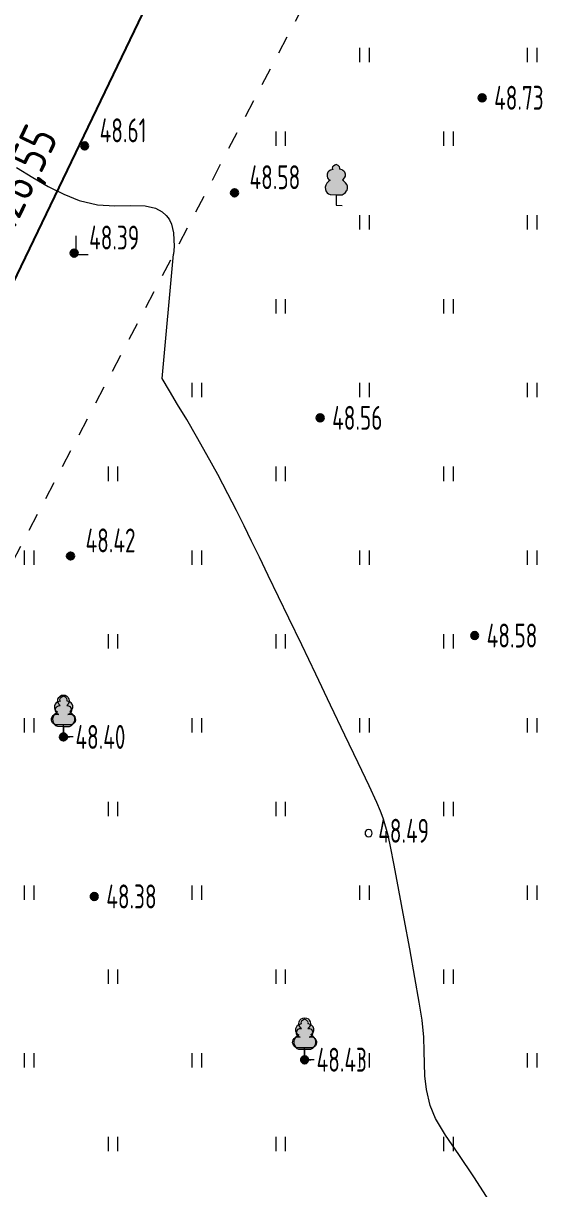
# Model space of a CAD drawing. Extents: x 1098675 to 1099684, y 381052 to 381453.
# Drawn here: x 1099207.75 to 1099229.26, y 381191.94 to 381240.62 of the extents above; entities that cross this region are included whole.
import ezdxf

# ---------------------------------------------------------------- set-up
doc = ezdxf.new("R2010")
doc.units = 0
doc.header["$MEASUREMENT"] = 0
doc.header["$PDMODE"] = 34
doc.header["$PDSIZE"] = -1
doc.linetypes.add('500_189_2', pattern=[3, 1.5, -1.5])
doc.layers.get('Defpoints').update_dxf_attribs({"color": 252, "linetype": 'CONTINUOUS'})
for name, color, linetype, lineweight in [('ГП_БЛАГОУСТРОЙСТВО_озеленение', 73, 'CONTINUOUS', 5), ('ГП_ТЕКСТ_размеры', 7, 'CONTINUOUS', 5), ('Съемка', 253, 'CONTINUOUS', 20)]:
    doc.layers.add(name, color=color, linetype=linetype, lineweight=lineweight)
doc.styles.add('TOPO_D431', font='GOST2304A.ttf')
doc.styles.add('ГОСТ', font='GOST2304A.ttf', dxfattribs={"height": 2.5})
doc.dimstyles.new('ISO-25', dxfattribs={"dimtxt": 1.5, "dimasz": 1.5, "dimexe": 1.25, "dimexo": 0, "dimtad": 1, "dimtxsty": 'TOPO_D431', "dimcen": 2.5, "dimazin": 0, "dimtfac": 1, "dimtmove": 0, "dimatfit": 3, "dimfxl": 1, "dimarcsym": 0})

# ---------------------------------------------------------------- blocks, each defined once
blk = doc.blocks.new('*D138')
at = {"layer": 'Defpoints', "color": 0, "linetype": 'Continuous', "lineweight": 60, "transparency": 16777216}
for p in [(1099225.198, 381294.533), (1099235.993, 381289.338), (1099170.317, 381180.507)]:
    blk.add_point(p, dxfattribs=at)
at = {"layer": 'ГП_ТЕКСТ_размеры', "color": 0, "linetype": 'Continuous', "lineweight": -2, "transparency": 16777216}
for p, q in [((1099225.198, 381294.533), (1099237.119, 381288.796)), ((1099181.761, 381176.663), (1099235.342, 381287.986)), ((1099170.317, 381180.507), (1099182.237, 381174.769))]:
    blk.add_line(p, q, dxfattribs=at)
at = {"layer": 'ГП_ТЕКСТ_размеры', "color": 0, "linetype": 'Continuous', "lineweight": 60, "transparency": 16777216}
for points in [[(1099235.117, 381288.095), (1099235.567, 381287.878), (1099235.993, 381289.338)], [(1099181.536, 381176.771), (1099181.987, 381176.554), (1099181.111, 381175.311)]]:
    blk.add_solid(points, dxfattribs=at)
at = {"layer": 'ГП_ТЕКСТ_размеры', "color": 0, "linetype": 'Continuous', "transparency": 16777216, "insert": (1099207.756, 381234.103), "char_height": 1.5, "attachment_point": 5, "rotation": 64.2981, "style": 'TOPO_D431'}
blk.add_mtext('126,55', dxfattribs=at)
blk = doc.blocks.new('*D195')
at = {"layer": 'Defpoints', "color": 0, "linetype": 'Continuous', "lineweight": 60, "transparency": 16777216}
for p in [(1099222.661, 381303.002), (1099161.626, 381172.542), (1099158.899, 381170.684), (1099158.183, 381169.199), (1099167.214, 381166.677)]:
    blk.add_point(p, dxfattribs=at)
at = {"layer": 'ГП_ТЕКСТ_размеры', "color": 0, "linetype": 'Continuous', "lineweight": -2, "transparency": 16777216}
blk.add_arc((1099158.899, 381170.684), 3.3, 0.5443, 37.9984, dxfattribs=at)
at = {"layer": 'ГП_ТЕКСТ_размеры', "color": 0, "linetype": 'Continuous', "lineweight": 60, "transparency": 16777216}
for points in [[(1099161.342, 381172.521), (1099161.656, 381172.91), (1099160.331, 381173.656)], [(1099162.442, 381170.66), (1099161.955, 381170.769), (1099161.871, 381169.251)]]:
    blk.add_solid(points, dxfattribs=at)
at = {"layer": 'ГП_ТЕКСТ_размеры', "color": 0, "linetype": 'Continuous', "lineweight": 30, "transparency": 16777216, "insert": (1099163.479, 381172.078), "char_height": 1.5, "attachment_point": 5, "rotation": 286.9261, "style": 'TOPO_D431'}
blk.add_mtext('90,00°', dxfattribs=at)
blk = doc.blocks.new('Съемка')
at = {"layer": 'Съемка', "linetype": 'Continuous', "lineweight": -2}
h = blk.add_hatch(color=8, dxfattribs=at)
h.dxf.hatch_style = 1
edge = h.paths.add_edge_path()
edge.add_arc((1099226.904, 381237.506), 0.15, 0, 360)
h = blk.add_hatch(color=8, dxfattribs=at)
h.dxf.hatch_style = 1
edge = h.paths.add_edge_path()
edge.add_arc((1099210.312, 381235.497), 0.15, 0, 360)
h = blk.add_hatch(color=8, dxfattribs=at)
h.dxf.hatch_style = 1
edge = h.paths.add_edge_path()
edge.add_arc((1099210.312, 381235.497), 0.15, 0, 360)
at = {"layer": 'Съемка', "true_color": 0xffffff}
for points in [[(1099220.808, 381234.719), (1099220.758, 381234.689), (1099220.693, 381234.649), (1099220.663, 381234.619), (1099220.648, 381234.564), (1099220.668, 381234.514), (1099220.568, 381234.479), (1099220.503, 381234.444), (1099220.463, 381234.394), (1099220.433, 381234.314), (1099220.433, 381234.224), (1099220.453, 381234.159), (1099220.478, 381234.119), (1099220.508, 381234.094), (1099220.563, 381234.064), (1099220.493, 381234.004), (1099220.413, 381233.939), (1099220.373, 381233.864), (1099220.353, 381233.779), (1099220.363, 381233.674), (1099220.398, 381233.594), (1099220.438, 381233.534), (1099220.483, 381233.494), (1099220.553, 381233.464), (1099220.803, 381233.459), (1099221.038, 381233.459), (1099221.063, 381233.459), (1099221.148, 381233.504), (1099221.203, 381233.554), (1099221.243, 381233.614), (1099221.263, 381233.649), (1099221.278, 381233.719), (1099221.278, 381233.814), (1099221.253, 381233.889), (1099221.203, 381233.954), (1099221.148, 381234.009), (1099221.113, 381234.034), (1099221.068, 381234.069), (1099221.103, 381234.094), (1099221.163, 381234.159), (1099221.193, 381234.239), (1099221.193, 381234.314), (1099221.168, 381234.394), (1099221.128, 381234.439), (1099221.088, 381234.474), (1099221.053, 381234.494), (1099220.958, 381234.519), (1099220.968, 381234.564), (1099220.943, 381234.619), (1099220.893, 381234.674)], [(1099209.426, 381212.509), (1099209.376, 381212.479), (1099209.311, 381212.439), (1099209.281, 381212.409), (1099209.266, 381212.354), (1099209.286, 381212.304), (1099209.186, 381212.269), (1099209.121, 381212.234), (1099209.081, 381212.184), (1099209.051, 381212.104), (1099209.051, 381212.014), (1099209.071, 381211.949), (1099209.096, 381211.909), (1099209.126, 381211.884), (1099209.181, 381211.854), (1099209.111, 381211.794), (1099209.031, 381211.729), (1099208.991, 381211.654), (1099208.971, 381211.569), (1099208.981, 381211.464), (1099209.016, 381211.384), (1099209.056, 381211.324), (1099209.101, 381211.284), (1099209.171, 381211.254), (1099209.421, 381211.249), (1099209.656, 381211.249), (1099209.681, 381211.249), (1099209.766, 381211.294), (1099209.821, 381211.344), (1099209.861, 381211.404), (1099209.881, 381211.439), (1099209.896, 381211.509), (1099209.896, 381211.604), (1099209.871, 381211.679), (1099209.821, 381211.744), (1099209.766, 381211.799), (1099209.731, 381211.824), (1099209.686, 381211.859), (1099209.721, 381211.884), (1099209.781, 381211.949), (1099209.811, 381212.029), (1099209.811, 381212.104), (1099209.786, 381212.184), (1099209.746, 381212.229), (1099209.706, 381212.264), (1099209.671, 381212.284), (1099209.576, 381212.309), (1099209.586, 381212.354), (1099209.561, 381212.409), (1099209.511, 381212.464)], [(1099209.426, 381212.509), (1099209.376, 381212.479), (1099209.311, 381212.439), (1099209.281, 381212.409), (1099209.266, 381212.354), (1099209.286, 381212.304), (1099209.186, 381212.269), (1099209.121, 381212.234), (1099209.081, 381212.184), (1099209.051, 381212.104), (1099209.051, 381212.014), (1099209.071, 381211.949), (1099209.096, 381211.909), (1099209.126, 381211.884), (1099209.181, 381211.854), (1099209.111, 381211.794), (1099209.031, 381211.729), (1099208.991, 381211.654), (1099208.971, 381211.569), (1099208.981, 381211.464), (1099209.016, 381211.384), (1099209.056, 381211.324), (1099209.101, 381211.284), (1099209.171, 381211.254), (1099209.421, 381211.249), (1099209.656, 381211.249), (1099209.681, 381211.249), (1099209.766, 381211.294), (1099209.821, 381211.344), (1099209.861, 381211.404), (1099209.881, 381211.439), (1099209.896, 381211.509), (1099209.896, 381211.604), (1099209.871, 381211.679), (1099209.821, 381211.744), (1099209.766, 381211.799), (1099209.731, 381211.824), (1099209.686, 381211.859), (1099209.721, 381211.884), (1099209.781, 381211.949), (1099209.811, 381212.029), (1099209.811, 381212.104), (1099209.786, 381212.184), (1099209.746, 381212.229), (1099209.706, 381212.264), (1099209.671, 381212.284), (1099209.576, 381212.309), (1099209.586, 381212.354), (1099209.561, 381212.409), (1099209.511, 381212.464)]]:
    blk.add_hatch(color=7, dxfattribs=at).paths.add_polyline_path(points)
at = {"layer": 'Съемка', "linetype": 'Continuous', "lineweight": -2}
h = blk.add_hatch(color=8, dxfattribs=at)
h.dxf.hatch_style = 1
edge = h.paths.add_edge_path()
edge.add_arc((1099216.568, 381233.54), 0.15, 0, 360)
h = blk.add_hatch(color=8, dxfattribs=at)
h.dxf.hatch_style = 1
edge = h.paths.add_edge_path()
edge.add_arc((1099216.568, 381233.54), 0.15, 0, 360)
h = blk.add_hatch(color=8, dxfattribs=at)
h.dxf.hatch_style = 1
edge = h.paths.add_edge_path()
edge.add_arc((1099209.873, 381231.019), 0.15, 0, 360)
h = blk.add_hatch(color=8, dxfattribs=at)
h.dxf.hatch_style = 1
edge = h.paths.add_edge_path()
edge.add_arc((1099209.873, 381231.019), 0.15, 0, 360)
h = blk.add_hatch(color=8, dxfattribs=at)
h.dxf.hatch_style = 1
edge = h.paths.add_edge_path()
edge.add_arc((1099220.142, 381224.138), 0.15, 0, 360)
h = blk.add_hatch(color=8, dxfattribs=at)
h.dxf.hatch_style = 1
edge = h.paths.add_edge_path()
edge.add_arc((1099209.724, 381218.368), 0.15, 0, 360)
h = blk.add_hatch(color=8, dxfattribs=at)
h.dxf.hatch_style = 1
edge = h.paths.add_edge_path()
edge.add_arc((1099209.724, 381218.368), 0.15, 0, 360)
h = blk.add_hatch(color=8, dxfattribs=at)
h.dxf.hatch_style = 1
edge = h.paths.add_edge_path()
edge.add_arc((1099226.591, 381215.044), 0.15, 0, 360)
h = blk.add_hatch(color=8, dxfattribs=at)
h.dxf.hatch_style = 1
edge = h.paths.add_edge_path()
edge.add_arc((1099209.426, 381210.809), 0.15, 0, 360)
h = blk.add_hatch(color=8, dxfattribs=at)
h.dxf.hatch_style = 1
edge = h.paths.add_edge_path()
edge.add_arc((1099210.714, 381204.145), 0.15, 0, 360)
at = {"layer": 'Съемка', "lineweight": 20, "true_color": 0xffffff}
blk.add_hatch(color=7, dxfattribs=at).paths.add_polyline_path([(1099219.492, 381199.025), (1099219.442, 381198.995), (1099219.377, 381198.955), (1099219.347, 381198.925), (1099219.332, 381198.87), (1099219.352, 381198.82), (1099219.252, 381198.785), (1099219.187, 381198.75), (1099219.147, 381198.7), (1099219.117, 381198.62), (1099219.117, 381198.53), (1099219.137, 381198.465), (1099219.162, 381198.425), (1099219.192, 381198.4), (1099219.247, 381198.37), (1099219.177, 381198.31), (1099219.097, 381198.245), (1099219.057, 381198.17), (1099219.037, 381198.085), (1099219.047, 381197.98), (1099219.082, 381197.9), (1099219.122, 381197.84), (1099219.167, 381197.8), (1099219.237, 381197.77), (1099219.487, 381197.765), (1099219.722, 381197.765), (1099219.747, 381197.765), (1099219.832, 381197.81), (1099219.887, 381197.86), (1099219.927, 381197.92), (1099219.947, 381197.955), (1099219.962, 381198.025), (1099219.962, 381198.12), (1099219.937, 381198.195), (1099219.887, 381198.26), (1099219.832, 381198.315), (1099219.797, 381198.34), (1099219.752, 381198.375), (1099219.787, 381198.4), (1099219.847, 381198.465), (1099219.877, 381198.545), (1099219.877, 381198.62), (1099219.852, 381198.7), (1099219.812, 381198.745), (1099219.772, 381198.78), (1099219.737, 381198.8), (1099219.642, 381198.825), (1099219.652, 381198.87), (1099219.627, 381198.925), (1099219.577, 381198.98)])
blk.add_hatch(color=7, dxfattribs=at).paths.add_polyline_path([(1099219.492, 381199.025), (1099219.442, 381198.995), (1099219.377, 381198.955), (1099219.347, 381198.925), (1099219.332, 381198.87), (1099219.352, 381198.82), (1099219.252, 381198.785), (1099219.187, 381198.75), (1099219.147, 381198.7), (1099219.117, 381198.62), (1099219.117, 381198.53), (1099219.137, 381198.465), (1099219.162, 381198.425), (1099219.192, 381198.4), (1099219.247, 381198.37), (1099219.177, 381198.31), (1099219.097, 381198.245), (1099219.057, 381198.17), (1099219.037, 381198.085), (1099219.047, 381197.98), (1099219.082, 381197.9), (1099219.122, 381197.84), (1099219.167, 381197.8), (1099219.237, 381197.77), (1099219.487, 381197.765), (1099219.722, 381197.765), (1099219.747, 381197.765), (1099219.832, 381197.81), (1099219.887, 381197.86), (1099219.927, 381197.92), (1099219.947, 381197.955), (1099219.962, 381198.025), (1099219.962, 381198.12), (1099219.937, 381198.195), (1099219.887, 381198.26), (1099219.832, 381198.315), (1099219.797, 381198.34), (1099219.752, 381198.375), (1099219.787, 381198.4), (1099219.847, 381198.465), (1099219.877, 381198.545), (1099219.877, 381198.62), (1099219.852, 381198.7), (1099219.812, 381198.745), (1099219.772, 381198.78), (1099219.737, 381198.8), (1099219.642, 381198.825), (1099219.652, 381198.87), (1099219.627, 381198.925), (1099219.577, 381198.98)])
at = {"layer": 'Съемка', "linetype": 'Continuous', "lineweight": -2}
h = blk.add_hatch(color=8, dxfattribs=at)
h.dxf.hatch_style = 1
edge = h.paths.add_edge_path()
edge.add_arc((1099219.492, 381197.325), 0.15, 0, 360)
at = {"layer": 'Съемка', "color": 8, "linetype": 'Continuous', "lineweight": 20}
for p, q in [((1099221.8, 381239), (1099221.8, 381239.6)), ((1099221.8, 381239), (1099221.8, 381239.6)), ((1099222.2, 381239), (1099222.2, 381239.6)), ((1099222.2, 381239), (1099222.2, 381239.6)), ((1099228.8, 381239), (1099228.8, 381239.6)), ((1099228.8, 381239), (1099228.8, 381239.6)), ((1099229.2, 381239), (1099229.2, 381239.6)), ((1099229.2, 381239), (1099229.2, 381239.6)), ((1099218.3, 381235.5), (1099218.3, 381236.1)), ((1099218.3, 381235.5), (1099218.3, 381236.1)), ((1099218.7, 381235.5), (1099218.7, 381236.1)), ((1099218.7, 381235.5), (1099218.7, 381236.1)), ((1099225.3, 381235.5), (1099225.3, 381236.1)), ((1099225.3, 381235.5), (1099225.3, 381236.1)), ((1099225.7, 381235.5), (1099225.7, 381236.1)), ((1099225.7, 381235.5), (1099225.7, 381236.1)), ((1099221.8, 381232), (1099221.8, 381232.6)), ((1099221.8, 381232), (1099221.8, 381232.6)), ((1099222.2, 381232), (1099222.2, 381232.6)), ((1099222.2, 381232), (1099222.2, 381232.6)), ((1099228.8, 381232), (1099228.8, 381232.6)), ((1099228.8, 381232), (1099228.8, 381232.6)), ((1099229.2, 381232), (1099229.2, 381232.6)), ((1099229.2, 381232), (1099229.2, 381232.6)), ((1099218.3, 381228.5), (1099218.3, 381229.1)), ((1099218.3, 381228.5), (1099218.3, 381229.1)), ((1099218.7, 381228.5), (1099218.7, 381229.1)), ((1099218.7, 381228.5), (1099218.7, 381229.1)), ((1099225.3, 381228.5), (1099225.3, 381229.1)), ((1099225.3, 381228.5), (1099225.3, 381229.1)), ((1099225.7, 381228.5), (1099225.7, 381229.1)), ((1099225.7, 381228.5), (1099225.7, 381229.1)), ((1099214.8, 381225), (1099214.8, 381225.6)), ((1099214.8, 381225), (1099214.8, 381225.6)), ((1099215.2, 381225), (1099215.2, 381225.6)), ((1099215.2, 381225), (1099215.2, 381225.6)), ((1099221.8, 381225), (1099221.8, 381225.6)), ((1099221.8, 381225), (1099221.8, 381225.6)), ((1099222.2, 381225), (1099222.2, 381225.6)), ((1099222.2, 381225), (1099222.2, 381225.6)), ((1099228.8, 381225), (1099228.8, 381225.6)), ((1099228.8, 381225), (1099228.8, 381225.6)), ((1099229.2, 381225), (1099229.2, 381225.6)), ((1099229.2, 381225), (1099229.2, 381225.6)), ((1099211.3, 381221.5), (1099211.3, 381222.1)), ((1099211.3, 381221.5), (1099211.3, 381222.1)), ((1099211.7, 381221.5), (1099211.7, 381222.1)), ((1099211.7, 381221.5), (1099211.7, 381222.1)), ((1099218.3, 381221.5), (1099218.3, 381222.1)), ((1099218.3, 381221.5), (1099218.3, 381222.1)), ((1099218.7, 381221.5), (1099218.7, 381222.1)), ((1099218.7, 381221.5), (1099218.7, 381222.1)), ((1099225.3, 381221.5), (1099225.3, 381222.1)), ((1099225.3, 381221.5), (1099225.3, 381222.1)), ((1099225.7, 381221.5), (1099225.7, 381222.1)), ((1099225.7, 381221.5), (1099225.7, 381222.1)), ((1099207.8, 381218), (1099207.8, 381218.6)), ((1099208.2, 381218), (1099208.2, 381218.6)), ((1099214.8, 381218), (1099214.8, 381218.6)), ((1099214.8, 381218), (1099214.8, 381218.6)), ((1099214.8, 381218), (1099214.8, 381218.6)), ((1099215.2, 381218), (1099215.2, 381218.6)), ((1099215.2, 381218), (1099215.2, 381218.6)), ((1099215.2, 381218), (1099215.2, 381218.6)), ((1099221.8, 381218), (1099221.8, 381218.6)), ((1099221.8, 381218), (1099221.8, 381218.6)), ((1099221.8, 381218), (1099221.8, 381218.6)), ((1099222.2, 381218), (1099222.2, 381218.6)), ((1099222.2, 381218), (1099222.2, 381218.6)), ((1099222.2, 381218), (1099222.2, 381218.6)), ((1099228.8, 381218), (1099228.8, 381218.6)), ((1099228.8, 381218), (1099228.8, 381218.6)), ((1099228.8, 381218), (1099228.8, 381218.6)), ((1099229.2, 381218), (1099229.2, 381218.6)), ((1099229.2, 381218), (1099229.2, 381218.6)), ((1099229.2, 381218), (1099229.2, 381218.6)), ((1099211.3, 381214.5), (1099211.3, 381215.1)), ((1099211.3, 381214.5), (1099211.3, 381215.1)), ((1099211.3, 381214.5), (1099211.3, 381215.1)), ((1099211.7, 381214.5), (1099211.7, 381215.1)), ((1099211.7, 381214.5), (1099211.7, 381215.1)), ((1099211.7, 381214.5), (1099211.7, 381215.1)), ((1099218.3, 381214.5), (1099218.3, 381215.1)), ((1099218.3, 381214.5), (1099218.3, 381215.1)), ((1099218.3, 381214.5), (1099218.3, 381215.1)), ((1099218.7, 381214.5), (1099218.7, 381215.1)), ((1099218.7, 381214.5), (1099218.7, 381215.1)), ((1099218.7, 381214.5), (1099218.7, 381215.1)), ((1099225.3, 381214.5), (1099225.3, 381215.1)), ((1099225.3, 381214.5), (1099225.3, 381215.1)), ((1099225.3, 381214.5), (1099225.3, 381215.1)), ((1099225.7, 381214.5), (1099225.7, 381215.1)), ((1099225.7, 381214.5), (1099225.7, 381215.1)), ((1099225.7, 381214.5), (1099225.7, 381215.1)), ((1099207.8, 381211), (1099207.8, 381211.6)), ((1099207.8, 381211), (1099207.8, 381211.6)), ((1099207.8, 381211), (1099207.8, 381211.6)), ((1099208.2, 381211), (1099208.2, 381211.6)), ((1099208.2, 381211), (1099208.2, 381211.6)), ((1099208.2, 381211), (1099208.2, 381211.6)), ((1099214.8, 381211), (1099214.8, 381211.6)), ((1099214.8, 381211), (1099214.8, 381211.6)), ((1099214.8, 381211), (1099214.8, 381211.6)), ((1099215.2, 381211), (1099215.2, 381211.6)), ((1099215.2, 381211), (1099215.2, 381211.6)), ((1099215.2, 381211), (1099215.2, 381211.6)), ((1099221.8, 381211), (1099221.8, 381211.6)), ((1099221.8, 381211), (1099221.8, 381211.6)), ((1099221.8, 381211), (1099221.8, 381211.6)), ((1099222.2, 381211), (1099222.2, 381211.6)), ((1099222.2, 381211), (1099222.2, 381211.6)), ((1099222.2, 381211), (1099222.2, 381211.6)), ((1099228.8, 381211), (1099228.8, 381211.6)), ((1099228.8, 381211), (1099228.8, 381211.6)), ((1099228.8, 381211), (1099228.8, 381211.6)), ((1099229.2, 381211), (1099229.2, 381211.6)), ((1099229.2, 381211), (1099229.2, 381211.6)), ((1099229.2, 381211), (1099229.2, 381211.6)), ((1099211.3, 381207.5), (1099211.3, 381208.1)), ((1099211.3, 381207.5), (1099211.3, 381208.1)), ((1099211.3, 381207.5), (1099211.3, 381208.1)), ((1099211.7, 381207.5), (1099211.7, 381208.1)), ((1099211.7, 381207.5), (1099211.7, 381208.1)), ((1099211.7, 381207.5), (1099211.7, 381208.1)), ((1099218.3, 381207.5), (1099218.3, 381208.1)), ((1099218.3, 381207.5), (1099218.3, 381208.1)), ((1099218.3, 381207.5), (1099218.3, 381208.1)), ((1099218.7, 381207.5), (1099218.7, 381208.1)), ((1099218.7, 381207.5), (1099218.7, 381208.1)), ((1099218.7, 381207.5), (1099218.7, 381208.1)), ((1099225.3, 381207.5), (1099225.3, 381208.1)), ((1099225.3, 381207.5), (1099225.3, 381208.1)), ((1099225.3, 381207.5), (1099225.3, 381208.1)), ((1099225.7, 381207.5), (1099225.7, 381208.1)), ((1099225.7, 381207.5), (1099225.7, 381208.1)), ((1099225.7, 381207.5), (1099225.7, 381208.1)), ((1099207.8, 381204), (1099207.8, 381204.6)), ((1099207.8, 381204), (1099207.8, 381204.6)), ((1099207.8, 381204), (1099207.8, 381204.6)), ((1099208.2, 381204), (1099208.2, 381204.6)), ((1099208.2, 381204), (1099208.2, 381204.6)), ((1099208.2, 381204), (1099208.2, 381204.6)), ((1099214.8, 381204), (1099214.8, 381204.6)), ((1099214.8, 381204), (1099214.8, 381204.6)), ((1099214.8, 381204), (1099214.8, 381204.6)), ((1099215.2, 381204), (1099215.2, 381204.6)), ((1099215.2, 381204), (1099215.2, 381204.6)), ((1099215.2, 381204), (1099215.2, 381204.6)), ((1099221.8, 381204), (1099221.8, 381204.6)), ((1099221.8, 381204), (1099221.8, 381204.6)), ((1099221.8, 381204), (1099221.8, 381204.6)), ((1099222.2, 381204), (1099222.2, 381204.6)), ((1099222.2, 381204), (1099222.2, 381204.6)), ((1099222.2, 381204), (1099222.2, 381204.6)), ((1099228.8, 381204), (1099228.8, 381204.6)), ((1099228.8, 381204), (1099228.8, 381204.6)), ((1099228.8, 381204), (1099228.8, 381204.6)), ((1099229.2, 381204), (1099229.2, 381204.6)), ((1099229.2, 381204), (1099229.2, 381204.6)), ((1099229.2, 381204), (1099229.2, 381204.6)), ((1099211.3, 381200.5), (1099211.3, 381201.1)), ((1099211.3, 381200.5), (1099211.3, 381201.1)), ((1099211.3, 381200.5), (1099211.3, 381201.1)), ((1099211.7, 381200.5), (1099211.7, 381201.1)), ((1099211.7, 381200.5), (1099211.7, 381201.1)), ((1099211.7, 381200.5), (1099211.7, 381201.1)), ((1099218.3, 381200.5), (1099218.3, 381201.1)), ((1099218.3, 381200.5), (1099218.3, 381201.1)), ((1099218.3, 381200.5), (1099218.3, 381201.1)), ((1099218.7, 381200.5), (1099218.7, 381201.1)), ((1099218.7, 381200.5), (1099218.7, 381201.1)), ((1099218.7, 381200.5), (1099218.7, 381201.1)), ((1099225.3, 381200.5), (1099225.3, 381201.1)), ((1099225.3, 381200.5), (1099225.3, 381201.1)), ((1099225.3, 381200.5), (1099225.3, 381201.1)), ((1099225.7, 381200.5), (1099225.7, 381201.1)), ((1099225.7, 381200.5), (1099225.7, 381201.1)), ((1099225.7, 381200.5), (1099225.7, 381201.1)), ((1099207.8, 381197), (1099207.8, 381197.6)), ((1099207.8, 381197), (1099207.8, 381197.6)), ((1099207.8, 381197), (1099207.8, 381197.6)), ((1099208.2, 381197), (1099208.2, 381197.6)), ((1099208.2, 381197), (1099208.2, 381197.6)), ((1099208.2, 381197), (1099208.2, 381197.6)), ((1099214.8, 381197), (1099214.8, 381197.6)), ((1099214.8, 381197), (1099214.8, 381197.6)), ((1099214.8, 381197), (1099214.8, 381197.6)), ((1099215.2, 381197), (1099215.2, 381197.6)), ((1099215.2, 381197), (1099215.2, 381197.6)), ((1099215.2, 381197), (1099215.2, 381197.6)), ((1099221.8, 381197), (1099221.8, 381197.6)), ((1099221.8, 381197), (1099221.8, 381197.6)), ((1099221.8, 381197), (1099221.8, 381197.6)), ((1099222.2, 381197), (1099222.2, 381197.6)), ((1099222.2, 381197), (1099222.2, 381197.6)), ((1099222.2, 381197), (1099222.2, 381197.6)), ((1099228.8, 381197), (1099228.8, 381197.6)), ((1099228.8, 381197), (1099228.8, 381197.6)), ((1099228.8, 381197), (1099228.8, 381197.6)), ((1099229.2, 381197), (1099229.2, 381197.6)), ((1099229.2, 381197), (1099229.2, 381197.6)), ((1099229.2, 381197), (1099229.2, 381197.6)), ((1099211.3, 381193.5), (1099211.3, 381194.1)), ((1099211.3, 381193.5), (1099211.3, 381194.1)), ((1099211.3, 381193.5), (1099211.3, 381194.1)), ((1099211.7, 381193.5), (1099211.7, 381194.1)), ((1099211.7, 381193.5), (1099211.7, 381194.1)), ((1099211.7, 381193.5), (1099211.7, 381194.1)), ((1099218.3, 381193.5), (1099218.3, 381194.1)), ((1099218.3, 381193.5), (1099218.3, 381194.1)), ((1099218.3, 381193.5), (1099218.3, 381194.1)), ((1099218.7, 381193.5), (1099218.7, 381194.1)), ((1099218.7, 381193.5), (1099218.7, 381194.1)), ((1099218.7, 381193.5), (1099218.7, 381194.1)), ((1099225.3, 381193.5), (1099225.3, 381194.1)), ((1099225.3, 381193.5), (1099225.3, 381194.1)), ((1099225.3, 381193.5), (1099225.3, 381194.1)), ((1099225.7, 381193.5), (1099225.7, 381194.1)), ((1099225.7, 381193.5), (1099225.7, 381194.1)), ((1099225.7, 381193.5), (1099225.7, 381194.1))]:
    blk.add_line(p, q, dxfattribs=at)
at = {"layer": 'Съемка', "color": 8, "linetype": '500_189_2', "ltscale": 0.5, "flags": 128}
blk.add_lwpolyline([(1099178.441, 381166.657), (1099177.58, 381167.215), (1099187.076, 381182.651), (1099198.563, 381201.384), (1099209.793, 381222.879), (1099218.098, 381238.769), (1099227.088, 381255.984), (1099235.393, 381271.874), (1099244.576, 381289.449), (1099266.178, 381277.596), (1099291.368, 381263.774), (1099301.75, 381258.19)], dxfattribs=at)
at = {"layer": 'Съемка', "color": 8, "linetype": 'Continuous', "lineweight": 20}
blk.add_lwpolyline([(1099207.46, 381234.598), (1099208.144, 381234.18), (1099208.795, 381233.808), (1099209.436, 381233.484), (1099210.088, 381233.212), (1099210.85, 381233.03), (1099211.571, 381232.994), (1099212.24, 381233.013), (1099212.843, 381232.996), (1099213.268, 381232.897), (1099213.548, 381232.741), (1099213.716, 381232.588), (1099213.793, 381232.495), (1099213.846, 381232.415), (1099213.932, 381232.225), (1099214.013, 381231.872), (1099214.046, 381231.294), (1099214.025, 381230.976)], dxfattribs=at)
at = {"layer": 'Съемка', "color": 8, "linetype": 'Continuous', "lineweight": 0, "flags": 128}
for points in [[(1099220.808, 381234.719), (1099220.758, 381234.689), (1099220.693, 381234.649), (1099220.663, 381234.619), (1099220.648, 381234.564), (1099220.668, 381234.514), (1099220.568, 381234.479), (1099220.503, 381234.444), (1099220.463, 381234.394), (1099220.433, 381234.314), (1099220.433, 381234.224), (1099220.453, 381234.159), (1099220.478, 381234.119), (1099220.508, 381234.094), (1099220.563, 381234.064), (1099220.493, 381234.004), (1099220.413, 381233.939), (1099220.373, 381233.864), (1099220.353, 381233.779), (1099220.363, 381233.674), (1099220.398, 381233.594), (1099220.438, 381233.534), (1099220.483, 381233.494), (1099220.553, 381233.464), (1099220.803, 381233.459), (1099221.038, 381233.459), (1099221.063, 381233.459), (1099221.148, 381233.504), (1099221.203, 381233.554), (1099221.243, 381233.614), (1099221.263, 381233.649), (1099221.278, 381233.719), (1099221.278, 381233.814), (1099221.253, 381233.889), (1099221.203, 381233.954), (1099221.148, 381234.009), (1099221.113, 381234.034), (1099221.068, 381234.069), (1099221.103, 381234.094), (1099221.163, 381234.159), (1099221.193, 381234.239), (1099221.193, 381234.314), (1099221.168, 381234.394), (1099221.128, 381234.439), (1099221.088, 381234.474), (1099221.053, 381234.494), (1099220.958, 381234.519), (1099220.968, 381234.564), (1099220.943, 381234.619), (1099220.893, 381234.674), (1099220.808, 381234.719)], [(1099209.426, 381212.509), (1099209.376, 381212.479), (1099209.311, 381212.439), (1099209.281, 381212.409), (1099209.266, 381212.354), (1099209.286, 381212.304), (1099209.186, 381212.269), (1099209.121, 381212.234), (1099209.081, 381212.184), (1099209.051, 381212.104), (1099209.051, 381212.014), (1099209.071, 381211.949), (1099209.096, 381211.909), (1099209.126, 381211.884), (1099209.181, 381211.854), (1099209.111, 381211.794), (1099209.031, 381211.729), (1099208.991, 381211.654), (1099208.971, 381211.569), (1099208.981, 381211.464), (1099209.016, 381211.384), (1099209.056, 381211.324), (1099209.101, 381211.284), (1099209.171, 381211.254), (1099209.421, 381211.249), (1099209.656, 381211.249), (1099209.681, 381211.249), (1099209.766, 381211.294), (1099209.821, 381211.344), (1099209.861, 381211.404), (1099209.881, 381211.439), (1099209.896, 381211.509), (1099209.896, 381211.604), (1099209.871, 381211.679), (1099209.821, 381211.744), (1099209.766, 381211.799), (1099209.731, 381211.824), (1099209.686, 381211.859), (1099209.721, 381211.884), (1099209.781, 381211.949), (1099209.811, 381212.029), (1099209.811, 381212.104), (1099209.786, 381212.184), (1099209.746, 381212.229), (1099209.706, 381212.264), (1099209.671, 381212.284), (1099209.576, 381212.309), (1099209.586, 381212.354), (1099209.561, 381212.409), (1099209.511, 381212.464), (1099209.426, 381212.509)], [(1099209.426, 381212.509), (1099209.376, 381212.479), (1099209.311, 381212.439), (1099209.281, 381212.409), (1099209.266, 381212.354), (1099209.286, 381212.304), (1099209.186, 381212.269), (1099209.121, 381212.234), (1099209.081, 381212.184), (1099209.051, 381212.104), (1099209.051, 381212.014), (1099209.071, 381211.949), (1099209.096, 381211.909), (1099209.126, 381211.884), (1099209.181, 381211.854), (1099209.111, 381211.794), (1099209.031, 381211.729), (1099208.991, 381211.654), (1099208.971, 381211.569), (1099208.981, 381211.464), (1099209.016, 381211.384), (1099209.056, 381211.324), (1099209.101, 381211.284), (1099209.171, 381211.254), (1099209.421, 381211.249), (1099209.656, 381211.249), (1099209.681, 381211.249), (1099209.766, 381211.294), (1099209.821, 381211.344), (1099209.861, 381211.404), (1099209.881, 381211.439), (1099209.896, 381211.509), (1099209.896, 381211.604), (1099209.871, 381211.679), (1099209.821, 381211.744), (1099209.766, 381211.799), (1099209.731, 381211.824), (1099209.686, 381211.859), (1099209.721, 381211.884), (1099209.781, 381211.949), (1099209.811, 381212.029), (1099209.811, 381212.104), (1099209.786, 381212.184), (1099209.746, 381212.229), (1099209.706, 381212.264), (1099209.671, 381212.284), (1099209.576, 381212.309), (1099209.586, 381212.354), (1099209.561, 381212.409), (1099209.511, 381212.464), (1099209.426, 381212.509)]]:
    blk.add_lwpolyline(points, close=True, dxfattribs=at)
for points in [[(1099220.808, 381233.459), (1099220.808, 381233.019), (1099221.063, 381233.014)], [(1099209.426, 381211.249), (1099209.426, 381210.809), (1099209.681, 381210.804)], [(1099209.426, 381211.249), (1099209.426, 381210.809), (1099209.681, 381210.804)], [(1099219.492, 381197.765), (1099219.492, 381197.325), (1099219.747, 381197.32)], [(1099219.492, 381197.765), (1099219.492, 381197.325), (1099219.747, 381197.32)]]:
    blk.add_lwpolyline(points, dxfattribs=at)
at = {"layer": 'Съемка', "color": 8, "linetype": 'Continuous', "lineweight": 9, "flags": 128}
blk.add_lwpolyline([(1099210.451, 381230.941), (1099209.951, 381230.941), (1099209.951, 381231.741)], dxfattribs=at)
at = {"layer": 'Съемка', "color": 8, "flags": 128}
blk.add_lwpolyline([(1099227.209, 381191.421), (1099226.553, 381192.435), (1099225.924, 381193.362), (1099225.375, 381194.18), (1099224.959, 381194.869), (1099224.729, 381195.407), (1099224.579, 381196.089), (1099224.512, 381196.656), (1099224.492, 381197.169), (1099224.488, 381197.687), (1099224.467, 381198.268), (1099224.394, 381198.974), (1099224.276, 381199.735), (1099224.099, 381200.767), (1099223.884, 381201.962), (1099223.653, 381203.214), (1099223.426, 381204.414), (1099223.226, 381205.457), (1099223.072, 381206.233), (1099222.987, 381206.637), (1099222.912, 381206.945), (1099222.847, 381207.184), (1099222.771, 381207.419), (1099222.661, 381207.715), (1099222.504, 381208.069), (1099222.18, 381208.768), (1099221.725, 381209.733), (1099221.178, 381210.884), (1099220.578, 381212.143), (1099219.963, 381213.428), (1099219.371, 381214.662), (1099218.839, 381215.765), (1099218.407, 381216.656), (1099217.974, 381217.551), (1099217.608, 381218.313), (1099217.282, 381218.989), (1099216.972, 381219.626), (1099216.649, 381220.27), (1099216.289, 381220.969), (1099215.864, 381221.768), (1099215.409, 381222.6), (1099214.977, 381223.365), (1099214.57, 381224.064), (1099214.193, 381224.699), (1099213.85, 381225.273), (1099213.542, 381225.786), (1099214.025, 381230.976)], dxfattribs=at)
at = {"layer": 'Съемка', "color": 8, "linetype": 'Continuous', "lineweight": 20}
for points in [[(1099209.826, 381210.809), (1099209.426, 381210.809), (1099209.426, 381211.309), (1099209.145, 381211.309, -1.178675), (1099209.238, 381211.751, -0.944856), (1099209.29, 381212.122, -3.216662), (1099209.562, 381212.122, -0.944856), (1099209.615, 381211.751, -1.178675), (1099209.707, 381211.309, 0), (1099209.426, 381211.309, 0.669612)], [(1099219.892, 381197.325), (1099219.492, 381197.325), (1099219.492, 381197.825), (1099219.211, 381197.825, -1.178675), (1099219.304, 381198.266, -0.944856), (1099219.356, 381198.637, -3.216662), (1099219.628, 381198.637, -0.944856), (1099219.681, 381198.266, -1.178675), (1099219.773, 381197.825, 0), (1099219.492, 381197.825, 0.669612)]]:
    blk.add_lwpolyline(points, format="xyb", dxfattribs=at)
at = {"layer": 'Съемка', "color": 8, "linetype": 'Continuous', "lineweight": 20, "flags": 128}
blk.add_lwpolyline([(1099222.015, 381206.789, 1), (1099222.315, 381206.789, 1)], format="xyb", close=True, dxfattribs=at)
blk.add_lwpolyline([(1099222.015, 381206.789, 1), (1099222.315, 381206.789, 1)], format="xyb", close=True, dxfattribs=at)
blk.add_lwpolyline([(1099219.492, 381199.025), (1099219.442, 381198.995), (1099219.377, 381198.955), (1099219.347, 381198.925), (1099219.332, 381198.87), (1099219.352, 381198.82), (1099219.252, 381198.785), (1099219.187, 381198.75), (1099219.147, 381198.7), (1099219.117, 381198.62), (1099219.117, 381198.53), (1099219.137, 381198.465), (1099219.162, 381198.425), (1099219.192, 381198.4), (1099219.247, 381198.37), (1099219.177, 381198.31), (1099219.097, 381198.245), (1099219.057, 381198.17), (1099219.037, 381198.085), (1099219.047, 381197.98), (1099219.082, 381197.9), (1099219.122, 381197.84), (1099219.167, 381197.8), (1099219.237, 381197.77), (1099219.487, 381197.765), (1099219.722, 381197.765), (1099219.747, 381197.765), (1099219.832, 381197.81), (1099219.887, 381197.86), (1099219.927, 381197.92), (1099219.947, 381197.955), (1099219.962, 381198.025), (1099219.962, 381198.12), (1099219.937, 381198.195), (1099219.887, 381198.26), (1099219.832, 381198.315), (1099219.797, 381198.34), (1099219.752, 381198.375), (1099219.787, 381198.4), (1099219.847, 381198.465), (1099219.877, 381198.545), (1099219.877, 381198.62), (1099219.852, 381198.7), (1099219.812, 381198.745), (1099219.772, 381198.78), (1099219.737, 381198.8), (1099219.642, 381198.825), (1099219.652, 381198.87), (1099219.627, 381198.925), (1099219.577, 381198.98), (1099219.492, 381199.025)], close=True, dxfattribs=at)
blk.add_lwpolyline([(1099219.492, 381199.025), (1099219.442, 381198.995), (1099219.377, 381198.955), (1099219.347, 381198.925), (1099219.332, 381198.87), (1099219.352, 381198.82), (1099219.252, 381198.785), (1099219.187, 381198.75), (1099219.147, 381198.7), (1099219.117, 381198.62), (1099219.117, 381198.53), (1099219.137, 381198.465), (1099219.162, 381198.425), (1099219.192, 381198.4), (1099219.247, 381198.37), (1099219.177, 381198.31), (1099219.097, 381198.245), (1099219.057, 381198.17), (1099219.037, 381198.085), (1099219.047, 381197.98), (1099219.082, 381197.9), (1099219.122, 381197.84), (1099219.167, 381197.8), (1099219.237, 381197.77), (1099219.487, 381197.765), (1099219.722, 381197.765), (1099219.747, 381197.765), (1099219.832, 381197.81), (1099219.887, 381197.86), (1099219.927, 381197.92), (1099219.947, 381197.955), (1099219.962, 381198.025), (1099219.962, 381198.12), (1099219.937, 381198.195), (1099219.887, 381198.26), (1099219.832, 381198.315), (1099219.797, 381198.34), (1099219.752, 381198.375), (1099219.787, 381198.4), (1099219.847, 381198.465), (1099219.877, 381198.545), (1099219.877, 381198.62), (1099219.852, 381198.7), (1099219.812, 381198.745), (1099219.772, 381198.78), (1099219.737, 381198.8), (1099219.642, 381198.825), (1099219.652, 381198.87), (1099219.627, 381198.925), (1099219.577, 381198.98), (1099219.492, 381199.025)], close=True, dxfattribs=at)
at = {"layer": 'Съемка', "color": 8, "linetype": 'Continuous', "lineweight": -2}
for centre in [(1099226.904, 381237.506), (1099210.312, 381235.497), (1099210.312, 381235.497), (1099216.568, 381233.54), (1099216.568, 381233.54), (1099209.873, 381231.019), (1099209.873, 381231.019), (1099220.142, 381224.138), (1099209.724, 381218.368), (1099209.724, 381218.368), (1099226.591, 381215.044), (1099209.426, 381210.809), (1099210.714, 381204.145), (1099219.492, 381197.325)]:
    blk.add_circle(centre, 0.15, dxfattribs=at)
at = {"layer": 'Съемка', "color": 8, "linetype": 'Continuous', "lineweight": 30, "style": 'ГОСТ', "width": 0.8}
for s, p in [('48.73', (1099227.404, 381237.006)), ('48.56', (1099220.642, 381223.638)), ('48.58', (1099227.091, 381214.544)), ('48.40', (1099209.926, 381210.309)), ('48.38', (1099211.214, 381203.645)), ('48.43', (1099219.992, 381196.825))]:
    blk.add_text(s, height=1, dxfattribs=at).set_placement(p)
at = {"layer": 'Съемка', "color": 8, "lineweight": 30, "style": 'ГОСТ', "width": 0.8}
for s, p in [('48.61', (1099210.937, 381235.647)), ('48.58', (1099217.193, 381233.69)), ('48.39', (1099210.498, 381231.169)), ('48.42', (1099210.349, 381218.518))]:
    blk.add_text(s, height=1, dxfattribs=at).set_placement(p)
at = {"layer": 'Съемка', "color": 8, "linetype": 'Continuous', "lineweight": 15, "ltscale": 0.5, "style": 'ГОСТ', "width": 0.8}
blk.add_text('48.49', height=1, dxfattribs=at).set_placement((1099222.565, 381206.389))

msp = doc.modelspace()

# ---------------------------------------------------------------- block references
at = {"layer": 'Съемка', "color": 6, "lineweight": 30}
msp.add_blockref('Съемка', (0, 0), dxfattribs=at)

# ---------------------------------------------------------------- next in the draw order: hatches: boundary and pattern name
at = {"layer": 'ГП_БЛАГОУСТРОЙСТВО_озеленение', "linetype": 'Continuous'}
h = msp.add_hatch(dxfattribs=at)
h.set_pattern_fill('ANSI38', color=256, scale=3)
h.set_pattern_definition([(45, (248.8861, -117.7873), (-0.26516504294, 0.26516504294), []), (135, (248.8861, -117.7873), (-0.79549512883, 0.26516504294), [0.9375, -0.5625])])
h.paths.add_polyline_path([(1099155.165, 381170.672), (1099156.839, 381169.866), (1099218.493, 381297.768), (1099216.33, 381298.81)])
edge = h.paths.add_edge_path()
edge.add_arc((1099183.797, 381173.929), 12, 153.9905, 228.9341, ccw=False)
edge.add_line((1099173.013, 381179.191), (1099228.835, 381292.782))
edge.add_line((1099228.835, 381292.782), (1099226.59, 381293.872))
edge.add_line((1099226.59, 381293.872), (1099171.657, 381179.832))
edge.add_arc((1099183.794, 381173.929), 13.497, 154.0632, 236.4795)
edge.add_arc((1099183.794, 381173.929), 13.497, 236.4788, 244.5481)
edge.add_arc((1099045.954, 381235.282), 151.138, 330.88404, 331.44895)
edge.add_arc((1099181.96, 381171.053), 8.64, 225.5905, 247.9209, ccw=False)
at = {"layer": 'ГП_БЛАГОУСТРОЙСТВО_озеленение', "linetype": 'Continuous', "lineweight": 5, "ltscale": 1.5, "true_color": 0xcd6928}
h = msp.add_hatch(dxfattribs=at)
h.set_pattern_fill('HONEY', color=32, scale=2.5)
h.set_pattern_definition([(0, (215.9848, -39.44447), (0.46875, 0.27063293868), [0.3125, -0.625]), (120, (215.9848, -39.44447), (-0.46875, 0.27063293868), [0.3125, -0.625]), (60, (215.9848, -39.44447), (1e-16, 0.541265877365), [-0.625, 0.3125])])
edge = h.paths.add_edge_path()
edge.add_arc((1099183.878, 381173.987), 15.089, 157.272, 241.0422)
edge.add_line((1099176.572, 381160.784), (1099177.287, 381160.415))
edge.add_line((1099177.287, 381160.415), (1099177.994, 381161.742))
edge.add_line((1099177.994, 381161.742), (1099176.905, 381162.384))
edge.add_arc((1099183.887, 381174.026), 13.575, 157, 239.0467, ccw=False)
edge.add_line((1099171.391, 381179.33), (1099226.567, 381293.836))
edge.add_line((1099226.567, 381293.836), (1099225.186, 381294.492))
edge.add_line((1099225.186, 381294.492), (1099169.96, 381179.817))

# ---------------------------------------------------------------- next in the draw order: dimensions: what is measured, and where the dimension line sits
at = {"layer": 'ГП_ТЕКСТ_размеры', "color": 7, "linetype": 'Continuous', "lineweight": 30}
dim = msp.add_angular_dim_2l(base=(1099161.626, 381172.542), line1=((1099222.661, 381303.002), (1099158.183, 381169.199)), line2=((1099167.214, 381166.677), (1099158.899, 381170.684)), dimstyle='ISO-25', dxfattribs=at)
dim.commit()
dim.dimension.update_dxf_attribs({"geometry": '*D195', "text_midpoint": (1099162.056, 381171.644), "dimtype": 162})
at = {"layer": 'ГП_ТЕКСТ_размеры', "color": 7, "linetype": 'Continuous'}
dim = msp.add_linear_dim(base=(1099235.993, 381289.338), p1=(1099170.317, 381180.507), p2=(1099225.198, 381294.533), angle=64.2981, dimstyle='ISO-25', dxfattribs=at)
dim.commit()
dim.dimension.update_dxf_attribs({"geometry": '*D138', "text_midpoint": (1099209.097, 381233.458), "dimtype": 161})

doc.saveas('drawing.dxf')
